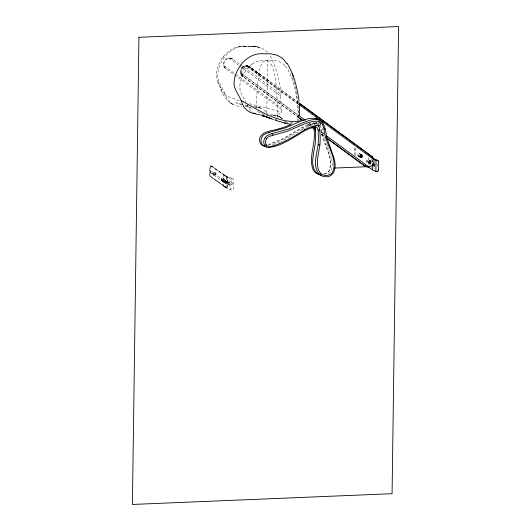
<?xml version="1.0" encoding="UTF-8"?>
<svg xmlns="http://www.w3.org/2000/svg" width="531" height="531" viewBox="0 0 531 531"><rect width="100%" height="100%" fill="white"/><g stroke="black" fill="none" stroke-linecap="round" stroke-linejoin="round"><path stroke-width="0.4" stroke-dasharray="2.65 1.99" d="M223.412 186.567L223.564 175.449L224.892 175.396A1.407 1.308 -65.4 0 1 226.199 176.73L226.087 185.067A1.407 1.308 -65.4 0 1 224.739 186.514L223.412 186.567L230.879 189.992L232.206 189.939A1.407 1.308 -65.4 0 0 233.554 188.492L233.673 180.155A1.407 1.308 -65.4 0 0 232.366 178.821L231.038 178.874L223.564 175.449M230.879 189.992L231.038 178.874M266.774 113.13L267.511 60.255C260.323 60.368 259.546 69.906 258.69 75.276C257.482 85.989 256.36 96.775 256.672 107.567M354.482 155.311L354.569 149.032A1.407 1.308 -65.4 0 1 355.684 147.618M355.425 155.251L355.505 149.463A1.407 1.308 -65.4 0 1 356.42 148.109M368.434 165.247L368.448 164.557M368.514 159.692L368.541 157.607M371.169 159.751L371.176 159.234M371.687 168.135L371.693 167.444M371.793 160.495L371.8 159.798M372.716 161.616L372.735 160.229M298.05 117.132L297.931 119.8A24.267 22.594 -65.4 0 1 296.351 120.809M273.16 115.599L276.352 114.922L279.346 113.574A24.267 22.594 -65.4 0 0 281.47 112.253L281.589 109.578A1.712 0.591 85.4 0 1 281.158 107.654M227.991 183.142A1.407 0.465 87.6 0 1 227.613 180.872A1.407 0.465 87.6 0 1 228.423 181.244A1.407 0.465 87.6 0 1 227.991 183.142C223.81 185.412 223.79 178.257 228.031 180.367M225.376 180.474L225.821 182.08L225.336 183.255M277.063 117.603C277.912 104.249 276.711 90.788 275.29 77.499A23.132 7.626 87.6 0 0 272.642 67.43L272.137 66.342M298.462 116.515L298.316 116.986M267.478 52.383A21.525 20.039 -65.3 0 0 266.96 51.852L264.159 49.609A23.132 21.539 -65.3 0 0 259.885 47.465L253.035 46.17L243.762 46.277L245.986 46.263C227.056 43.827 210.449 67.49 218.858 84.329L217.883 82.325L221.692 90.456L219.98 86.48C222.582 96.987 230.753 106.572 242.169 106.671M223.69 56.439L222.197 58.443M312.308 124.765L314.279 122.157M328.457 173.949C332.91 170.604 332.519 164.285 331.722 159.366A36.765 34.23 -65.4 0 0 331.152 156.725L330.899 155.789M252.125 64.019C244.506 70.504 238.114 80.606 240.271 90.987A12.067 11.237 -65.4 0 0 240.722 92.348L245.953 102.304M302.112 129.418L283.727 140.23M281.125 141.425L281.994 141.034M280.255 141.81L274.958 143.974M274.255 144.266L271.806 145.282M268.407 145.215L283.952 138.783L302.312 127.905A38.703 36.035 -65.4 0 1 306.234 126.252L310.482 124.997L312.56 124.944M324.328 174.453C332.691 171.991 331.238 161.019 329.293 154.601C326.074 145.375 322.436 136.235 320.611 126.584M311.027 125.827L310.389 126.026A1.407 0.392 72.6 0 1 309.606 124.48L310.595 124.181A8.742 8.138 -65.4 0 1 313.35 123.71M293.012 122.754L289.86 123.325M292.037 122.721L290.437 123.066M268.155 144.697L284.437 137.927L301.09 127.971A51.427 47.876 -65.4 0 1 309.613 124.519M260.236 60.673L270.498 60.189L276.319 60.786A20.47 19.056 -65.4 0 1 285.2 65.937M241.213 46.37L238.797 46.628M231.762 182.08C227.52 179.969 227.54 187.124 231.728 184.854A1.407 0.465 87.6 0 0 232.16 182.956A1.407 0.465 87.6 0 0 231.35 182.584A1.407 0.465 87.6 0 0 231.728 184.854M229.073 184.967L229.558 183.792L229.107 182.186M248.687 46.257L248.276 46.283A8.45 7.865 -65.3 0 1 247.984 46.29C236.109 44.777 225.887 52.722 220.889 63.182A26.291 24.479 -65.3 0 0 220.046 64.948A27.333 25.455 -65.3 0 0 217.929 72.495C216.064 79.876 221.487 85.69 224.221 91.956C226.04 96.403 227.746 101.527 232.173 104.043L230.799 103.193L232.877 104.395M224.892 181.648L223.949 181.854L226.764 181.887L223.491 181.011M248.767 46.25L249.497 46.157M249.417 46.23L251.701 46.204A43.423 40.436 -65.3 0 1 253.977 46.283L256.294 46.522L250.891 46.19L258.896 47.153M243.928 46.29L246.165 46.263M250.625 107.149L245.481 107.023M246.862 65.917L247.692 65.983M247.844 66.368L250.147 67.045L270.71 82.152M272.848 115.619L279.014 116.515L282.824 118.977M270.385 114.689C274.753 114.563 279.339 115.738 282.406 119.024M267.491 115.612L266.841 115.599M229.445 57.965L229.266 57.959A3.538 2.396 10.8 0 0 229.034 58.012A3.1 1.918 8.6 0 0 228.722 58.045M264.06 114.669L262.832 114.623M255.033 107.169L258.896 107.594L261.909 108.603A11.616 10.812 -65.4 0 1 263.588 109.645L267.637 113.382M229.531 57.965L232.319 58.828L239.076 63.74M246.975 65.97L249.006 66.494L259.566 74.32L247.924 66.109M253.327 46.25L256.466 46.569M254.628 46.343L257.183 46.715M253.971 106.572L260.741 108.105M260.144 112.691L257.615 111.583M246.683 105.423L244.964 105.085M247.34 66.003L249.988 66.946L298.083 102.237M313.35 123.816L313.894 123.955A2.529 2.356 -65.4 0 1 314.405 124.227L314.85 124.632M270.79 115.333L271.56 115.519M230.381 58.085L233.069 59.333M249.298 103.731L273.903 109.897L281.47 112.253M242.348 104.527L236.142 102.808L242.966 105.191M242.076 67.537A5.927 5.522 -65.8 0 1 248.063 66.076L249.796 66.826M258.756 47.1L259.885 47.465M239.249 100.863L228.396 96.642L223.757 93.96L222.535 92.56L224.686 93.117M252.192 108.37L245.349 106.014M248.063 66.063L298.137 102.549M287.251 122.88L287.045 122.847M261.571 113.11L260.973 112.884A42.029 13.859 87.6 0 0 260.767 112.824M277.202 115.658L278.37 116.156A11.616 10.812 -65.4 0 1 280.049 117.192L281.138 118.108M266.741 115.605L267.524 115.964M314.365 123.298L316.496 124.281M354.569 149.032L355.505 149.463M359.341 153.618L360.277 154.05M358.325 156.247L359.261 156.672M373.87 167.816L374.806 168.241M211.69 166.349L226.837 176.949L226.677 188.067L209.619 175.934L209.586 167.57A1.407 1.308 -65.4 0 1 211.69 166.349L227.766 177.374L227.613 188.492L210.548 176.358L210.515 168.002A1.407 1.308 -65.4 0 1 212.626 166.774M225.383 175.469L232.85 178.894M214.351 172.157L215.287 172.588M223.033 178.217L223.963 178.648M213.343 174.785L214.272 175.21M225.821 182.08L227.222 182.724M221.872 180.779L222.801 181.21M287.61 122.893L286.667 122.395M264.226 114.47L263.655 114.192M262.334 113.481L262.898 113.787M232.598 59.001L231.602 58.516A5.927 5.522 -65.8 0 0 225.609 59.99A5.934 5.522 -65.4 0 0 225.768 68.618L281.589 109.578L281.37 109.313M249.65 66.753L250.526 67.331M279.81 116.946L281.277 117.995M230.381 102.948L231.967 103.923M285.804 122.216L284.921 121.612M210.01 170.67L226.292 182.292M209.991 172.356L226.266 183.978M247.068 66.415L297.944 103.751M298.336 104.295L246.085 65.963A5.934 5.522 -65.4 0 0 240.948 73.351L298.548 115.625L298.296 105.377M240.277 64.623L281.131 94.478A115.559 107.601 -65.3 0 0 279.877 85.053L279.565 83.394A119.568 111.337 -65.3 0 0 274.348 64.822L272.197 59.585L269.482 54.832M238.452 65.154L228.695 57.985A5.934 5.522 -65.4 0 0 223.551 65.373L236.136 74.612M239.76 66.109L280.76 96.204L281.091 107.607L236.74 75.05M241.93 73.802L298.754 115.506M309.321 123.265L312.626 125.688M321.215 131.987L323.857 133.931M309.049 123.318L311.69 125.256M320.943 132.046L323.585 133.985M298.761 117.378L242.753 76.245M307.721 123.955L310.98 126.345M321.408 133.998L324.64 136.374M298.827 117.703L242.222 76.159A5.934 5.522 -65.4 0 1 241.698 67.995A5.934 5.522 -65.4 0 1 249.524 66.879L249.543 66.879M307.482 124.055L310.144 126.006M321.467 134.316L324.799 136.759M286.222 122.084L285.346 121.387M298.01 102.948L297.845 102.47A1.241 0.418 82.9 0 0 297.692 102.231L297.599 102.065A115.559 107.601 -65.3 0 0 296.338 92.606L296.145 91.564M225.536 68.439L225.025 67.968L225.31 68.247M250.884 111.225L251.229 111.543M280.687 117.67L281.695 118.639M285.207 65.93L288.167 70.012L291.041 76.311A107.674 100.246 -65.4 0 1 297.898 120.271A22.196 20.663 -65.4 0 1 297.28 120.637M250.559 110.886L247.26 105.496M243.145 76.517L242.222 74.878M242.036 75.913L241.22 74.38M241.578 74.811L242.561 76.059L241.379 74.446M224.128 66.813L224.998 67.941L223.943 66.475M297.692 102.231L298.044 103.08M262.175 142.381L262.334 142.753M327.746 146.735L328.092 147.625M328.43 148.521L328.769 149.417M327.408 145.839L326.419 143.144A81.004 75.415 -65.4 0 1 325.51 140.41M329.101 150.313L329.426 151.216M329.744 152.118L330.05 153.028M330.348 153.937L330.634 154.86M325.231 139.494L321.779 126.166M320.001 126.252L320.113 126.697M320.804 129.484C322.091 143.297 334.311 156.831 328.961 170.849A5.722 5.323 -65.4 0 1 327.853 172.157L325.908 173.332L323.718 173.843A10.454 9.731 -65.4 0 1 322.974 173.883M243.072 76.225A3.617 1.746 46.4 0 1 242.893 76.066M241.114 74.393A3.544 2.974 60.6 0 1 240.789 73.384M241.001 73.364A5.927 5.516 -65.4 0 1 243.563 66.972A5.927 5.516 -65.4 0 1 250.048 67.112M242.388 74.094A3.544 0.743 81 0 1 242.249 73.457M241.937 73.796A5.927 5.516 -65.4 0 1 244.499 67.397A5.927 5.516 -65.4 0 1 250.984 67.543M243.317 77.008A3.617 0.81 66.3 0 1 243.218 76.942M246.165 66.043A3.1 1.918 8.6 0 1 246.417 66.023M246.477 66.01A3.538 2.396 10.8 0 1 246.696 66.003M247.645 66.309A3.538 1.44 -16 0 0 247.433 66.322A3.1 1.089 -14.1 0 0 247.127 66.335M373.034 161.404A5.934 5.522 -65.4 0 1 372.881 162.061M359.082 156.247A1.407 1.308 -65.4 0 1 359.115 155.025M367.598 162.008A1.407 1.308 -65.4 0 1 367.717 161.052M316.37 122.19A1.407 1.308 -65.4 0 1 314.936 123.464A1.407 1.308 -65.4 0 1 313.728 122.097M316.642 123.67A1.407 1.308 -65.4 0 1 314.73 122.11M267.511 60.342A37.781 12.459 87.6 0 1 272.144 66.315M257.475 111.357A3.823 1.261 87.6 0 1 257.23 110.806M252.099 63.979A18.585 17.304 -65.4 0 1 260.236 60.72M315.812 122.117A1.407 1.308 -65.4 0 1 313.277 122.369M302.086 129.358A50.478 46.993 -65.4 0 1 308.803 126.564M316.834 122.103A1.407 1.308 -65.4 0 1 315.427 123.677A1.407 1.308 -65.4 0 1 314.206 122.084M359.142 156.618A1.407 1.308 -65.4 0 1 359.075 154.216M359.606 153.99A1.407 1.308 -65.4 0 1 359.799 153.97M372.596 159.811A5.934 5.522 -65.4 0 1 372.331 161.909M370.519 164.763A5.934 5.522 -65.4 0 1 369.855 165.287M359.056 156.287A1.407 1.308 -65.4 0 1 357.569 154.574A1.407 1.308 -65.4 0 1 359.786 153.91M367.113 162.327A1.407 1.308 -65.4 0 1 366.31 160.296A1.407 1.308 -65.4 0 1 368.441 159.997M367.113 161.915A1.407 1.308 -65.4 0 1 367.717 160.216M370.366 164.729A1.407 0.465 87.6 0 1 370.193 164.603M372.755 161.935A1.407 0.465 87.6 0 1 373.014 161.829M377.003 163.88A1.407 0.465 87.6 0 1 377.01 166.143M280.773 96.204A1.766 0.65 81.3 0 1 281.111 94.438M225.629 68.227A3.617 1.746 46.4 0 1 225.449 68.068M223.67 66.395A3.544 2.974 60.6 0 1 223.345 65.386M241.406 73.643A3.544 0.743 81 0 1 241.266 73.006M242.335 76.557A3.617 0.81 66.3 0 1 242.236 76.491M246.663 65.857A3.538 1.44 -16 0 0 246.45 65.871A3.1 1.089 -14.1 0 0 246.145 65.884M298.575 115.639A2.117 0.69 87.4 0 1 298.488 116.561M298.316 116.986A1.228 0.425 86.1 0 1 298.137 117.145M292.501 77.227A119.568 111.337 -65.3 0 1 296.052 90.934M210.09 165.114L209.931 176.232L227.142 188.279L227.301 177.162L210.09 165.114M248.209 105.702L246.769 105.483L248.209 105.702M259.984 107.846L258.531 107.428L259.984 107.846M260.296 107.946L258.849 107.514L260.296 107.946M215.015 174.825A1.407 1.308 -65.4 0 0 214.942 172.422A1.407 1.308 -65.4 0 0 212.984 173.803A1.407 1.308 -65.4 0 0 215.015 174.825M224.932 181.151A1.407 0.465 87.6 0 0 225.403 183.268A1.407 0.465 87.6 0 0 225.735 181.171A1.407 0.465 87.6 0 0 224.932 181.151M223.903 182.219A2.814 0.438 0.8 0 0 228.171 181.914A2.814 0.438 0.8 0 0 223.996 181.463A2.814 0.438 0.8 0 0 223.903 182.219M228.662 182.863A1.407 0.465 87.6 0 0 229.14 184.98A1.407 0.465 87.6 0 0 229.472 182.89A1.407 0.465 87.6 0 0 228.662 182.863M223.578 180.879A1.407 1.308 -65.4 0 0 223.584 178.476A1.407 1.308 -65.4 0 0 221.586 179.79A1.407 1.308 -65.4 0 0 223.578 180.879M214.172 174.799A1.407 1.308 -65.4 0 0 214.796 172.449A1.407 1.308 -65.4 0 0 212.573 173.166A1.407 1.308 -65.4 0 0 214.172 174.799M222.695 180.852A1.407 1.308 -65.4 0 0 223.458 178.535A1.407 1.308 -65.4 0 0 221.195 179.106A1.407 1.308 -65.4 0 0 222.695 180.852M223.631 181.277A1.407 1.308 -65.4 0 0 224.394 178.967A1.407 1.308 -65.4 0 0 222.131 179.538A1.407 1.308 -65.4 0 0 223.631 181.277M215.108 175.23A1.407 1.308 -65.4 0 0 215.732 172.88A1.407 1.308 -65.4 0 0 213.502 173.591A1.407 1.308 -65.4 0 0 215.108 175.23"/><path stroke-width="0.8" d="M299.683 115.559L299.318 104.149M373.612 158.577L377.349 160.282A1.407 1.308 -65.4 0 1 378.656 161.616L378.543 169.953A1.407 1.308 -65.4 0 1 377.196 171.4L375.868 171.453L372.596 169.953L372.682 163.701M375.868 171.453L376.021 160.335L373.572 159.214M316.795 125.442A8.45 7.865 -65.4 0 0 314.485 125.88L313.343 126.192A1.407 0.392 72.6 0 1 313.19 127.307C317.385 124.672 318.62 129.703 318.215 132.936A67.689 63.023 -65.4 0 1 318.096 144.744C316.848 154.8 310.887 170.438 322.675 176.212A12.286 11.436 -65.4 0 0 325.284 176.743C333.999 177.766 336.501 167.311 334.523 160.654A36.765 34.23 -65.4 0 0 333.953 158.012L329.22 144.425A81.004 75.415 -65.4 0 1 328.311 141.697C324.793 133.951 326.711 117.962 314.319 119.568A30.884 28.754 -65.4 0 0 310.768 120.066L304.037 122.176L288.466 129.06L270.996 133.938L267.066 135.704A7.653 7.129 -65.4 0 0 265.918 136.719L264.664 138.472A7.202 6.704 -65.4 0 0 263.788 142.467L264.046 143.974A6.458 6.014 -65.4 0 0 264.657 145.381L265.241 146.211A5.257 4.898 -65.4 0 0 267.432 147.645C281.251 146.669 293.139 137.429 304.913 130.699A50.478 46.993 -65.4 0 1 313.197 127.347M266.336 146.602L264.63 146.364A5.257 4.898 -65.4 0 1 262.44 144.923A6.604 6.153 -65.4 0 1 261.04 141.704A7.162 6.664 -65.4 0 1 262.42 136.314L263.117 135.438A7.653 7.129 -65.4 0 1 264.265 134.416L268.195 132.657L285.665 127.772L301.236 120.895L307.967 118.778A30.884 28.754 -65.4 0 1 311.518 118.287L316.098 118.513L318.985 120.079M276.273 119.794L274.892 119.787M304.821 129.683C294.021 136.348 283.083 143.337 270.704 146.642C268.109 147.333 265.507 145.189 265.58 142.514A5.808 5.41 -65.4 0 1 266.283 139.308L266.721 138.598L265.208 137.589M300.075 120.086L301.581 119.488M321.023 173.703A10.208 9.505 -65.4 0 0 327.454 175.529L331.284 174.115A5.941 5.529 -65.4 0 0 331.868 173.597C339.634 159.473 324.72 143.788 324.076 129.312A38.989 36.3 -65.4 0 0 323.877 128.509L322.41 124.181L320.651 122.064L317.823 121.181L313.117 121.353L305.67 123.384L287.457 131.223L269.489 136.314A6.79 6.319 -65.4 0 0 266.695 138.578M315.693 128.575L315.109 128.874L315.414 131.655M319.662 129.265L319.775 130.221L318.036 130.241M376.021 160.335L377.349 160.282M334.464 168.061L368.262 166.661M367.054 166.522L366.33 166.469M367.95 166.92L366.131 166.429M316.795 125.502L317.631 125.668A2.555 2.376 -65.4 0 1 318.261 126.033L318.481 126.232M289.561 124.075L284.251 122.94M264.411 145.959L262.613 145.521L260.834 144.047A6.664 6.206 -65.4 0 1 259.925 142.434L259.559 139.341A7.547 7.029 -65.4 0 1 260.236 136.905C263.88 130.626 272.396 131.111 278.503 128.914A84.21 78.402 -65.4 0 0 291.147 124.287M259.566 114.789L257.661 114.417M255.358 113.68C248.847 113.256 243.663 108.51 241.844 102.37C239.521 94.797 232.339 88.571 234.39 80.042A27.333 25.455 -65.3 0 1 236.507 72.495A26.291 24.479 -65.3 0 1 237.35 70.729C242.282 60.342 252.537 52.337 264.451 53.843A8.45 7.865 -65.3 0 0 264.743 53.83L268.162 53.75A43.423 40.436 -65.3 0 1 270.438 53.837L276.346 55.018A23.132 21.539 -65.3 0 1 280.62 57.162L283.421 59.406A21.525 20.039 -65.3 0 1 284.244 60.255L286.7 63.514M262.394 115.751L265.58 116.468L263.827 115.984M257.183 114.304L255.776 113.933M285.426 123.232L275.569 120.325M264.013 116.037L268.294 117.57L266.263 116.833M255.318 113.793L253.128 112.877M318.109 144.764L319.848 145.029L317.664 158.284L317.392 165.121L318.295 169.635L320.133 172.847A8.244 7.673 -65.4 0 0 321.029 173.697M271.135 118.705L268.938 117.842L273.299 119.521M270.73 118.546L266.509 116.926M378.191 161.404L378.656 161.616M378.072 169.741L378.543 169.953M376.725 171.188L377.196 171.4M241.24 100.704C259.155 110.189 278.244 123.869 299.365 121.101L299.338 120.743M326.538 137.761L364.651 165.718M315.978 118.141L317.618 119.561M364.618 165.732L366.012 166.402L364.399 165.559M367.937 166.694L372.596 169.953M298.488 102.536L371.713 156.28M299.471 103.532L348.084 139.208M349.411 140.184L356.069 145.069M357.403 146.052L364.06 150.937M365.394 151.912L370.724 155.822M298.608 104.235L373.93 159.519A5.934 5.522 -65.4 0 1 371.368 165.924A5.934 5.522 -65.4 0 1 364.87 165.778M299.411 115.99L305.358 120.351M313.947 126.657L315.932 128.11M326.499 135.87L368.786 166.9A3.1 2.038 10 0 1 368.547 166.986M299.391 117.842L303.181 120.623M312.016 127.108L315.806 129.889M299.491 118.187L302.823 120.63M312.142 127.473L315.474 129.916M327.461 138.717L363.423 165.108A5.934 5.522 -65.4 0 0 365.952 166.216M372.145 156.625L373.545 158.444M371.892 156.506L372.47 157.428M287.052 63.242C294.074 74.672 297.32 88.1 299.039 101.302M372.503 157.508L372.689 157.959M293.278 76.418L292.143 73.364M314.77 126.617L315.188 128.94M313.688 127.838C316.901 141.79 308.139 155.902 312.938 169.469A11.171 10.401 -65.4 0 0 316.23 173.225L317.79 174.082A10.494 9.77 -65.4 0 0 320.704 174.799M367.857 166.475A5.927 5.516 -65.4 0 1 363.941 165.347M367.91 166.389A3.1 0.949 -12.9 0 1 367.671 166.415M367.585 166.442A3.538 1.334 -14.9 0 1 367.386 166.455M373.379 158.683A3.544 2.509 64.6 0 1 373.678 159.532M372.032 156.233A3.617 2.184 48.5 0 1 372.258 156.426M368.474 166.973A3.538 2.489 11.7 0 1 368.248 166.98M360.668 154.249A1.407 1.308 -65.4 0 1 361.545 155.988A1.407 1.308 -65.4 0 1 359.792 156.917M369.888 160.654A1.407 1.308 -65.4 0 1 368.275 162.891M262.407 115.24A53.731 50.027 -65.4 0 1 260.522 114.948M271.945 133.646A1.407 0.398 73 0 1 272.722 135.199M324.899 128.681A1.407 0.332 -13.8 0 1 324.076 129.312M268.905 133.009A1.407 0.398 73 0 1 269.144 132.365M321.594 175.349A12.286 11.436 -65.4 0 1 319.874 174.925C308.066 169.157 314.086 153.525 315.261 143.456A67.689 63.023 -65.4 0 0 315.387 131.655M266.263 144.817A1.407 0.431 -30.5 0 1 264.657 145.381M319.728 130.228A72.614 67.61 -65.4 0 1 319.908 145.029M318.646 126.119A6.531 6.08 -65.4 0 1 319.596 129.272M304.801 129.63A51.427 47.876 -65.4 0 1 313.35 126.232M360.622 154.249A1.407 1.308 -65.4 0 1 359.739 156.751M371.016 156.101A5.934 5.522 -65.4 0 1 371.76 157.057M369.503 160.601A1.407 1.308 -65.4 0 1 368.248 162.778M138.93 37.303L132.405 504.45L392.07 493.697L398.595 26.55L138.93 37.303M263.615 115.99L262.294 115.731L263.615 115.997M361.936 157.163A1.407 1.308 -65.4 0 0 361.843 154.76A1.407 1.308 -65.4 0 0 359.899 156.16A1.407 1.308 -65.4 0 0 361.936 157.163M370.538 163.19A1.407 1.308 -65.4 0 0 370.446 160.793A1.407 1.308 -65.4 0 0 368.501 162.187A1.407 1.308 -65.4 0 0 370.538 163.19M319.941 125.137A1.407 1.308 -65.4 0 0 319.868 122.734A1.407 1.308 -65.4 0 0 317.916 124.115A1.407 1.308 -65.4 0 0 319.941 125.137M373.658 164.258A1.407 0.465 87.6 0 0 374.096 166.442A1.407 0.465 87.6 0 0 374.468 164.411A1.407 0.465 87.6 0 0 373.658 164.258"/></g></svg>
